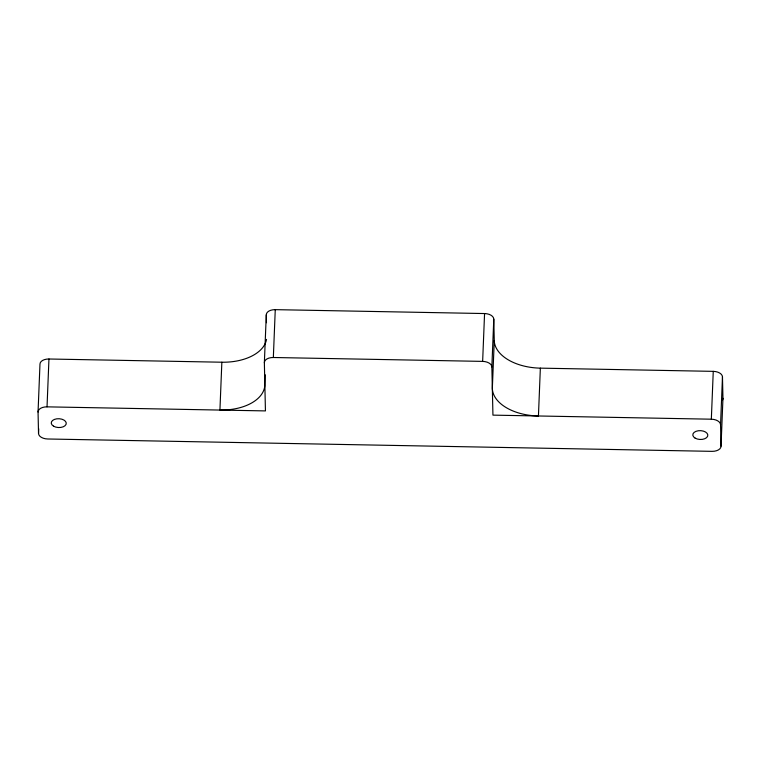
<?xml version="1.0" encoding="UTF-8"?>
<svg xmlns="http://www.w3.org/2000/svg" width="761" height="761" viewBox="0 0 761 761"><rect width="100%" height="100%" fill="white"/><g stroke="black" fill="none" stroke-linecap="round" stroke-linejoin="round"><path stroke-width="1.14" d="M38.05 412.034A9.103 5.356 2.3 0 1 47.03 406.85L265.437 410.911L264.362 362.693L266.283 314.845A9.103 5.356 2.3 0 1 275.263 309.651L484.567 313.551A9.103 5.356 2.3 0 1 493.784 319.078L494.26 340.509A45.527 26.759 2.3 0 0 540.358 368.143L713.257 371.358A9.103 5.356 2.3 0 1 722.474 376.885L722.95 398.307L721.028 446.155A9.103 5.356 2.3 0 1 712.049 451.349L47.743 438.992A9.103 5.356 2.3 0 1 38.526 433.466L38.05 412.034L39.972 364.186A9.103 5.356 2.3 0 1 48.951 359.002L221.851 362.217A45.527 26.759 2.3 0 0 266.512 339.406M38.526 433.466L38.716 428.795M47.03 406.85L48.951 359.002M221.851 362.217L219.929 410.065A45.527 26.759 2.3 0 0 264.838 384.115L265.218 374.783M264.362 362.693A9.103 5.356 2.3 0 1 273.342 357.499L275.263 309.651M721.028 446.155L720.553 424.724A9.103 5.356 2.3 0 0 711.335 419.197L492.938 415.135L491.863 366.916A9.103 5.356 2.3 0 0 482.645 361.389L484.567 313.551M491.863 366.916L493.784 319.078M494.26 340.509L492.338 388.348A45.527 26.759 2.3 0 0 538.436 415.982L540.358 368.143M711.335 419.197L713.257 371.358M720.553 424.724L722.474 376.885M273.342 357.499L482.645 361.389M266.283 314.845L266.464 322.74M722.95 398.307A9.103 5.356 2.3 0 1 722.541 399.963M53.527 426.16A7.515 4.414 2.3 0 0 66.036 424.41A7.515 4.414 2.3 0 0 56.723 418.826A7.515 4.414 2.3 0 0 53.527 426.16M695.078 438.089A7.515 4.414 2.3 0 0 707.597 436.338A7.515 4.414 2.3 0 0 698.275 430.755A7.515 4.414 2.3 0 0 695.078 438.089"/></g></svg>
